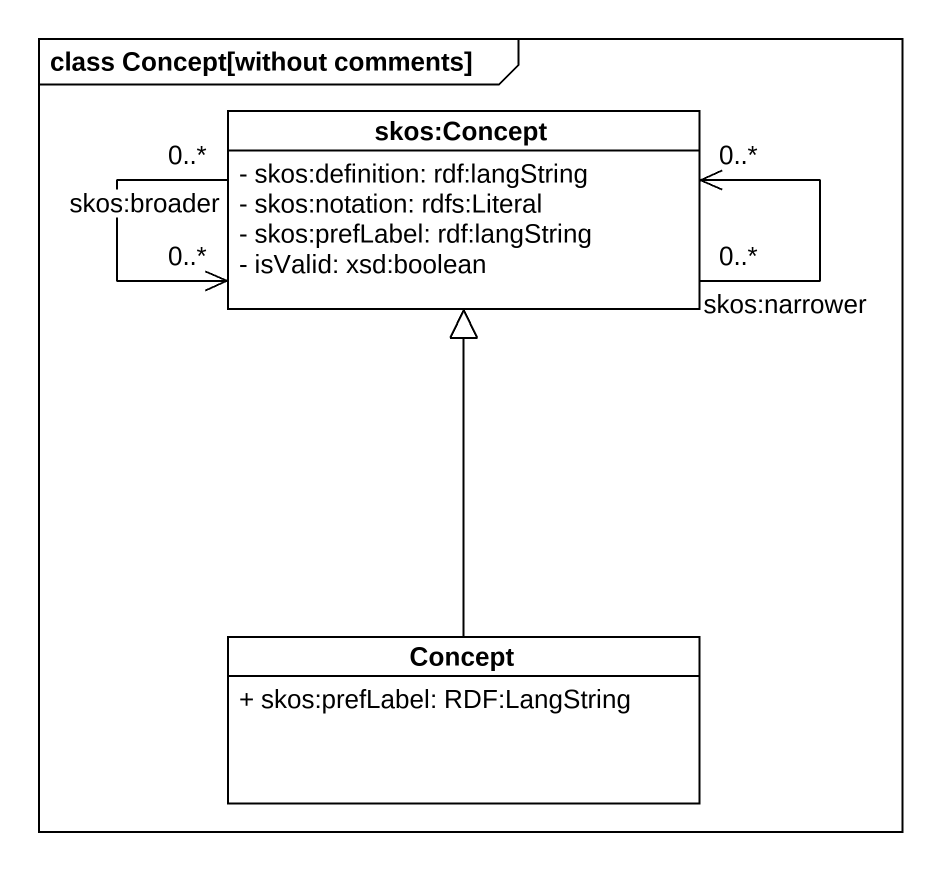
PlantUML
@startuml
mainframe class Concept[without comments]
hide circle
hide empty members
skinparam classAttributeIconSize 0
class "skos:Concept" as skos_Concept #FFFFFF {
  - skos:definition: rdf:langString
  - skos:notation: rdfs:Literal
  - skos:prefLabel: rdf:langString
  - isValid: xsd:boolean
}
class Concept {
  + skos:prefLabel: RDF:LangString
}
skos_Concept "0..*" --> "0..*" skos_Concept : skos:broader
skos_Concept "0..*" --> "0..*" skos_Concept : skos:narrower
Concept -up-|> skos_Concept
@enduml
